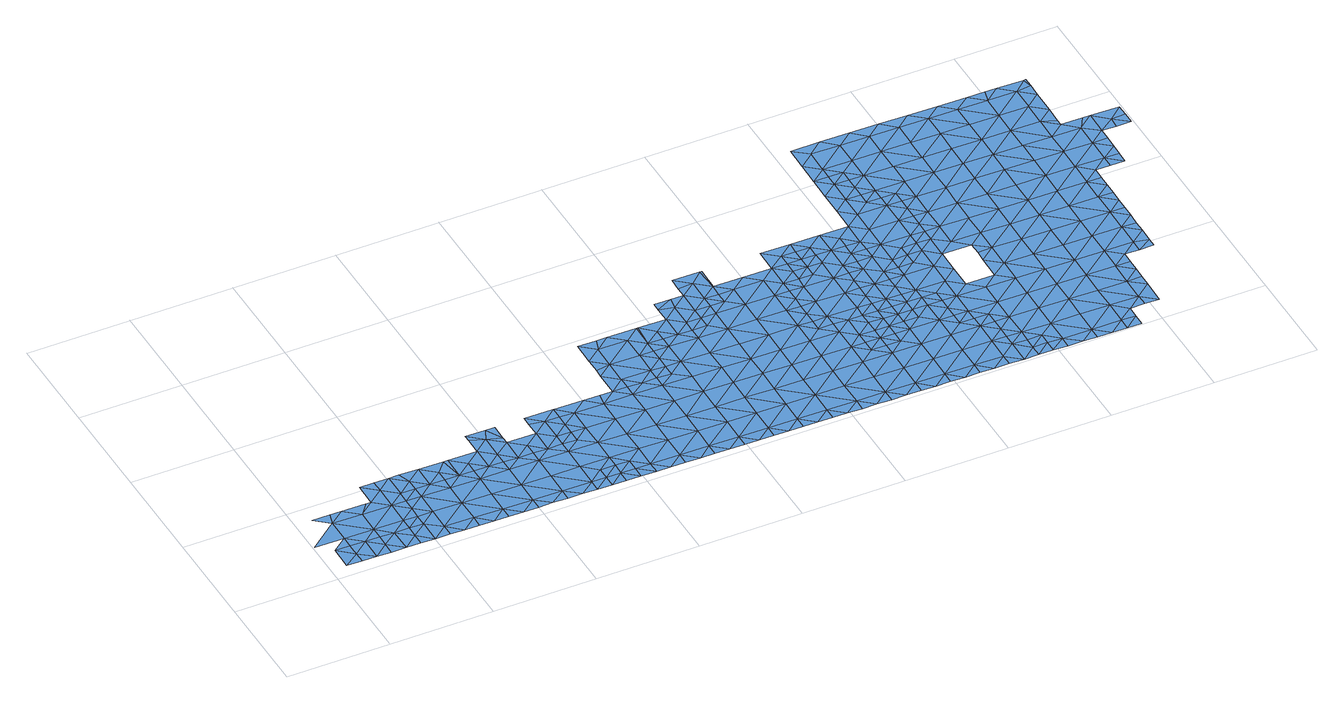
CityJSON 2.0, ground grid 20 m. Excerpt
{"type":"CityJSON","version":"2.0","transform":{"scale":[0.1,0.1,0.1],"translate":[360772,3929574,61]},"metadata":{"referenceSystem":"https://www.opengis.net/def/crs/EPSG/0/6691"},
"CityObjects":{
"waterbody1":{"type":"WaterBody","attributes":{"name":"9","class":"1140","function":"1","WaterBodyRiverFloodingRiskAttribute.description":"5","WaterBodyRiverFloodingRiskAttribute.rankOrg":"2","WaterBodyRiverFloodingRiskAttribute.adminType":"2","WaterBodyRiverFloodingRiskAttribute.scale":"L1"},"geometry":[{"type":"MultiSurface","lod":"1","boundaries":[[[0,1,2]],[[1,3,2]],[[4,0,2]],[[3,5,2]],[[2,6,4]],[[6,2,5]],[[5,7,6]],[[7,5,8]],[[9,6,7]],[[8,10,7]],[[11,9,7]],[[10,11,7]],[[10,12,11]],[[12,10,13]],[[14,11,12]],[[13,15,12]],[[12,16,14]],[[15,16,12]],[[17,16,15]],[[18,17,15]],[[17,19,16]],[[20,19,21]],[[20,16,19]],[[18,22,17]],[[19,23,21]],[[24,21,23]],[[24,25,26]],[[27,19,17]],[[25,24,23]],[[28,17,22]],[[28,27,17]],[[19,27,23]],[[23,29,25]],[[28,22,30]],[[30,31,28]],[[32,23,27]],[[29,23,32]],[[33,27,28]],[[31,33,28]],[[34,29,32]],[[35,32,27]],[[36,33,31]],[[37,34,32]],[[38,35,27]],[[38,27,33]],[[36,39,33]],[[37,32,35]],[[40,38,33]],[[40,33,39]],[[41,37,35]],[[42,41,35]],[[40,39,43]],[[35,38,44]],[[44,38,40]],[[43,45,40]],[[46,35,44]],[[42,35,46]],[[45,47,40]],[[40,47,44]],[[48,42,46]],[[49,46,44]],[[47,50,44]],[[51,48,46]],[[47,45,52]],[[50,49,44]],[[49,51,46]],[[52,53,47]],[[53,54,47]],[[47,54,50]],[[55,51,49]],[[56,49,50]],[[54,56,50]],[[57,55,49]],[[54,53,58]],[[59,57,49]],[[56,59,49]],[[58,60,54]],[[60,61,54]],[[58,62,60]],[[56,54,61]],[[63,57,59]],[[56,64,59]],[[59,65,63]],[[56,61,64]],[[66,65,59]],[[64,66,59]],[[61,67,64]],[[67,68,64]],[[66,69,65]],[[70,69,71]],[[70,65,69]],[[71,72,73]],[[64,74,66]],[[75,76,77]],[[69,72,71]],[[73,72,78]],[[68,75,79]],[[75,77,79]],[[64,68,74]],[[74,80,66]],[[68,79,74]],[[77,81,79]],[[82,78,72]],[[69,66,83]],[[72,69,83]],[[66,80,83]],[[79,81,84]],[[72,85,82]],[[74,86,80]],[[74,79,86]],[[72,83,85]],[[81,87,84]],[[86,79,84]],[[85,88,82]],[[86,89,80]],[[80,90,83]],[[87,91,84]],[[83,90,85]],[[91,92,84]],[[80,89,90]],[[88,85,93]],[[84,94,86]],[[90,95,85]],[[94,89,86]],[[85,95,93]],[[91,96,92]],[[84,92,94]],[[97,90,89]],[[98,93,95]],[[96,99,92]],[[100,89,94]],[[90,97,95]],[[95,101,98]],[[99,102,92]],[[89,100,97]],[[92,103,94]],[[103,100,94]],[[104,95,97]],[[101,95,104]],[[99,105,102]],[[92,102,103]],[[106,97,100]],[[107,101,104]],[[105,108,102]],[[109,106,100]],[[106,104,97]],[[109,100,103]],[[110,107,104]],[[108,111,102]],[[112,103,102]],[[111,112,102]],[[113,111,108]],[[114,104,106]],[[110,104,114]],[[109,103,112]],[[115,116,117]],[[115,110,114]],[[117,110,115]],[[113,118,111]],[[119,120,109]],[[115,121,116]],[[109,112,119]],[[121,122,123]],[[106,109,120]],[[123,116,121]],[[120,124,106]],[[124,115,114]],[[125,112,111]],[[126,111,118]],[[114,106,124]],[[127,122,121]],[[126,125,111]],[[128,121,115]],[[129,127,121]],[[126,118,130]],[[119,112,125]],[[128,129,121]],[[115,124,131]],[[130,132,126]],[[115,131,128]],[[119,125,133]],[[120,119,134]],[[134,119,133]],[[132,135,126]],[[124,136,131]],[[124,120,136]],[[137,129,128]],[[135,138,126]],[[125,138,133]],[[120,134,136]],[[125,126,138]],[[132,139,135]],[[137,128,140]],[[138,141,133]],[[131,136,142]],[[128,131,143]],[[139,144,135]],[[141,145,133]],[[143,131,142]],[[128,143,140]],[[134,133,145]],[[145,146,134]],[[144,147,135]],[[135,147,138]],[[136,134,146]],[[148,140,149]],[[140,143,149]],[[146,150,136]],[[150,143,142]],[[151,147,144]],[[152,148,153]],[[153,148,149]],[[142,136,150]],[[154,149,143]],[[138,147,155]],[[141,138,156]],[[141,157,145]],[[158,153,149]],[[151,159,147]],[[156,138,155]],[[145,160,146]],[[143,150,161]],[[159,162,147]],[[154,143,161]],[[149,154,158]],[[147,162,155]],[[141,156,157]],[[146,163,150]],[[145,157,160]],[[150,163,161]],[[164,165,166]],[[166,158,164]],[[159,167,162]],[[158,154,164]],[[146,160,163]],[[155,162,168]],[[156,155,169]],[[156,170,157]],[[163,171,161]],[[167,172,162]],[[173,165,164]],[[155,168,169]],[[174,164,154]],[[154,161,175]],[[176,163,160]],[[170,177,157]],[[172,178,162]],[[156,169,170]],[[161,171,175]],[[177,176,160]],[[160,157,177]],[[179,180,163]],[[179,163,176]],[[174,154,175]],[[171,163,180]],[[168,162,181]],[[173,164,174]],[[172,182,178]],[[181,162,178]],[[183,184,171]],[[171,180,183]],[[170,169,185]],[[175,171,184]],[[169,168,186]],[[187,176,177]],[[188,189,170]],[[182,190,178]],[[191,192,175]],[[170,185,188]],[[168,181,186]],[[175,184,191]],[[177,170,189]],[[185,169,186]],[[174,175,192]],[[177,193,187]],[[173,174,194]],[[190,195,178]],[[177,189,193]],[[196,185,186]],[[174,192,194]],[[189,197,193]],[[181,178,198]],[[192,199,194]],[[190,200,195]],[[198,178,195]],[[189,201,197]],[[199,192,202]],[[196,186,203]],[[186,181,204]],[[205,193,197]],[[206,194,199]],[[200,207,195]],[[204,181,198]],[[186,204,203]],[[201,208,197]],[[202,209,199]],[[208,205,197]],[[210,209,202]],[[209,206,199]],[[207,211,195]],[[201,212,208]],[[213,198,195]],[[209,214,206]],[[215,216,212]],[[215,203,216]],[[205,208,217]],[[203,204,216]],[[211,213,195]],[[218,204,198]],[[219,211,207]],[[220,212,216]],[[221,216,204]],[[219,222,211]],[[218,198,213]],[[220,216,223]],[[221,204,218]],[[222,224,211]],[[223,216,221]],[[223,225,226]],[[227,218,213]],[[228,224,222]],[[213,211,229]],[[225,223,221]],[[226,230,231]],[[218,232,221]],[[229,211,224]],[[230,226,225]],[[233,234,221]],[[228,235,224]],[[221,234,225]],[[218,227,232]],[[233,221,232]],[[213,229,227]],[[236,230,225]],[[235,237,224]],[[224,237,229]],[[236,225,234]],[[236,238,230]],[[239,232,227]],[[237,240,229]],[[241,227,229]],[[240,241,229]],[[235,242,237]],[[243,239,227]],[[244,243,227]],[[235,245,242]],[[227,241,244]],[[246,237,242]],[[245,247,242]],[[242,248,246]],[[247,245,249]],[[247,248,242]]]}]},
"waterbody2":{"type":"WaterBody","attributes":{"name":"9","class":"1140","function":"1","WaterBodyRiverFloodingRiskAttribute.description":"5","WaterBodyRiverFloodingRiskAttribute.rankOrg":"1","WaterBodyRiverFloodingRiskAttribute.adminType":"2","WaterBodyRiverFloodingRiskAttribute.scale":"L1"},"geometry":[{"type":"MultiSurface","lod":"1","boundaries":[[[250,0,4]],[[251,252,250]],[[4,6,250]],[[253,254,251]],[[255,251,250]],[[6,255,250]],[[256,253,251]],[[255,257,251]],[[6,9,255]],[[251,257,256]],[[9,11,255]],[[258,256,257]],[[259,255,11]],[[259,260,255]],[[260,261,257]],[[258,257,261]],[[257,255,260]],[[11,14,259]],[[14,20,259]],[[260,262,261]],[[16,20,14]],[[261,262,263]],[[20,21,259]],[[259,21,260]],[[21,24,260]],[[263,262,264]],[[24,26,260]],[[260,26,262]],[[26,265,262]],[[264,262,265]],[[266,265,26]],[[266,26,25]],[[267,265,266]],[[25,29,266]],[[268,267,266]],[[29,268,266]],[[269,268,29]],[[269,29,34]],[[270,268,269]],[[34,37,269]],[[270,269,37]],[[270,37,271]],[[272,271,37]],[[272,37,41]],[[41,42,272]],[[273,271,272]],[[273,272,42]],[[274,273,42]],[[274,42,48]],[[274,275,273]],[[273,275,276]],[[276,275,277]],[[48,51,274]],[[274,278,275]],[[277,275,279]],[[278,274,51]],[[280,275,278]],[[279,275,280]],[[55,281,51]],[[282,279,280]],[[278,51,281]],[[55,57,281]],[[283,278,281]],[[283,281,57]],[[63,284,57]],[[57,284,283]],[[283,285,286]],[[284,285,283]],[[286,285,287]],[[63,70,284]],[[65,70,63]],[[70,71,284]],[[284,71,285]],[[287,285,288]],[[71,73,285]],[[73,288,285]],[[288,73,78]]]}]},
"waterbody3":{"type":"WaterBody","attributes":{"name":"9","class":"1140","function":"1","WaterBodyRiverFloodingRiskAttribute.description":"5","WaterBodyRiverFloodingRiskAttribute.rankOrg":"1","WaterBodyRiverFloodingRiskAttribute.adminType":"2","WaterBodyRiverFloodingRiskAttribute.scale":"L1"},"geometry":[{"type":"MultiSurface","lod":"1","boundaries":[[[289,76,290]],[[290,75,68]],[[60,67,61]],[[67,60,290]],[[60,62,290]],[[289,290,62]],[[76,75,290]],[[68,67,290]]]}]},
"waterbody4":{"type":"WaterBody","attributes":{"name":"9","class":"1140","function":"1","WaterBodyRiverFloodingRiskAttribute.description":"5","WaterBodyRiverFloodingRiskAttribute.rankOrg":"1","WaterBodyRiverFloodingRiskAttribute.adminType":"2","WaterBodyRiverFloodingRiskAttribute.scale":"L1"},"geometry":[{"type":"MultiSurface","lod":"1","boundaries":[[[166,165,291]],[[123,122,292]],[[293,165,294]],[[295,296,297]],[[296,295,291]],[[291,158,166]],[[298,299,300]],[[137,148,301]],[[291,295,152]],[[291,152,153]],[[153,158,291]],[[137,140,148]],[[148,152,301]],[[300,301,152]],[[299,301,300]],[[302,298,300]],[[298,302,303]],[[116,123,292]],[[296,293,304]],[[292,122,305]],[[305,306,292]],[[306,305,307]],[[308,306,307]],[[309,306,308]],[[310,308,307]],[[307,311,310]],[[311,307,312]],[[312,307,305]],[[312,305,313]],[[122,313,305]],[[313,122,314]],[[314,122,315]],[[314,315,299]],[[299,315,129]],[[127,129,315]],[[117,116,316]],[[117,107,110]],[[107,117,316]],[[316,101,107]],[[101,316,317]],[[317,316,306]],[[317,306,318]],[[165,293,296]],[[291,165,296]],[[296,304,297]],[[318,306,309]],[[306,316,292]],[[116,292,316]],[[127,315,122]],[[129,301,299]],[[302,300,295]],[[300,152,295]],[[137,301,129]],[[317,318,93]],[[93,98,317]],[[98,101,317]]]}]},
"waterbody5":{"type":"WaterBody","attributes":{"name":"9","class":"1140","function":"1","WaterBodyRiverFloodingRiskAttribute.description":"5","WaterBodyRiverFloodingRiskAttribute.rankOrg":"1","WaterBodyRiverFloodingRiskAttribute.adminType":"2","WaterBodyRiverFloodingRiskAttribute.scale":"L1"},"geometry":[{"type":"MultiSurface","lod":"1","boundaries":[[[201,189,319]],[[201,319,212]],[[185,196,319]],[[196,203,319]],[[215,212,319]],[[188,185,319]],[[189,188,319]],[[319,203,215]]]}]},
"waterbody6":{"type":"WaterBody","attributes":{"name":"9","class":"1140","function":"1","WaterBodyRiverFloodingRiskAttribute.description":"5","WaterBodyRiverFloodingRiskAttribute.rankOrg":"1","WaterBodyRiverFloodingRiskAttribute.adminType":"2","WaterBodyRiverFloodingRiskAttribute.scale":"L1"},"geometry":[{"type":"MultiSurface","lod":"1","boundaries":[[[194,206,320]],[[321,320,214]],[[321,322,320]],[[323,194,320]],[[214,320,206]],[[322,323,320]]]}]},
"waterbody7":{"type":"WaterBody","attributes":{"name":"9","class":"1140","function":"1","WaterBodyRiverFloodingRiskAttribute.description":"5","WaterBodyRiverFloodingRiskAttribute.rankOrg":"1","WaterBodyRiverFloodingRiskAttribute.adminType":"2","WaterBodyRiverFloodingRiskAttribute.scale":"L1"},"geometry":[{"type":"MultiSurface","lod":"1","boundaries":[[[324,325,326]],[[327,176,187]],[[187,193,327]],[[193,324,327]],[[327,324,326]],[[183,180,328]],[[193,205,324]],[[184,328,329]],[[326,330,331]],[[331,329,328]],[[209,332,214]],[[333,334,335]],[[336,334,333]],[[333,337,336]],[[338,339,336]],[[340,338,336]],[[337,340,336]],[[341,205,217]],[[332,209,335]],[[332,335,334]],[[191,184,329]],[[184,183,328]],[[341,325,324]],[[205,341,324]],[[326,325,342]],[[335,209,210]],[[331,333,335]],[[192,191,329]],[[202,192,329]],[[210,202,329]],[[331,210,329]],[[331,335,210]],[[343,333,331]],[[330,343,331]],[[342,330,326]],[[326,331,328]],[[326,328,327]],[[180,327,328]],[[180,179,327]],[[179,176,327]],[[336,339,344]],[[344,334,336]]]}]},
"waterbody8":{"type":"WaterBody","attributes":{"name":"9","class":"1140","function":"1","WaterBodyRiverFloodingRiskAttribute.description":"5","WaterBodyRiverFloodingRiskAttribute.rankOrg":"1","WaterBodyRiverFloodingRiskAttribute.adminType":"2","WaterBodyRiverFloodingRiskAttribute.scale":"L1"},"geometry":[{"type":"MultiSurface","lod":"1","boundaries":[[[345,346,231]],[[345,217,346]],[[226,231,346]],[[226,220,223]],[[220,226,346]],[[208,346,217]],[[212,346,208]],[[212,220,346]]]}]},
"waterbody9":{"type":"WaterBody","attributes":{"name":"9","class":"1140","function":"1","WaterBodyRiverFloodingRiskAttribute.description":"5","WaterBodyRiverFloodingRiskAttribute.rankOrg":"2","WaterBodyRiverFloodingRiskAttribute.adminType":"2","WaterBodyRiverFloodingRiskAttribute.scale":"L1"},"geometry":[{"type":"MultiSurface","lod":"1","boundaries":[[[347,322,321]],[[214,347,321]],[[344,348,334]],[[338,349,339]],[[350,340,351]],[[349,352,353]],[[354,355,350]],[[352,356,353]],[[357,358,356]],[[356,358,353]],[[359,349,353]],[[359,353,360]],[[358,360,353]],[[355,352,350]],[[349,350,352]],[[350,349,340]],[[338,340,349]],[[361,340,337]],[[337,333,361]],[[362,361,330]],[[361,362,351]],[[363,351,362]],[[364,365,366]],[[365,364,367]],[[368,369,359]],[[370,369,368]],[[343,330,361]],[[371,372,231]],[[371,373,372]],[[362,372,373]],[[362,373,363]],[[354,350,351]],[[354,374,355]],[[345,231,372]],[[325,372,362]],[[341,372,325]],[[341,217,372]],[[375,367,364]],[[376,369,370]],[[369,376,339]],[[339,376,348]],[[375,364,377]],[[378,364,366]],[[379,380,368]],[[381,382,368]],[[376,383,348]],[[384,385,359]],[[368,359,385]],[[382,379,368]],[[386,377,364]],[[378,386,364]],[[387,378,366]],[[387,366,380]],[[366,370,380]],[[370,366,388]],[[365,388,366]],[[217,345,372]],[[361,351,340]],[[342,325,362]],[[383,347,334]],[[383,322,347]],[[383,334,348]],[[344,339,348]],[[349,369,339]],[[370,388,376]],[[380,370,368]],[[349,359,369]],[[381,368,385]],[[384,359,360]],[[342,362,330]],[[343,361,333]],[[332,334,347]],[[332,347,214]]]}]},
"waterbody10":{"type":"WaterBody","attributes":{"name":"9","class":"1140","function":"1","WaterBodyRiverFloodingRiskAttribute.description":"5","WaterBodyRiverFloodingRiskAttribute.rankOrg":"1","WaterBodyRiverFloodingRiskAttribute.adminType":"2","WaterBodyRiverFloodingRiskAttribute.scale":"L1"},"geometry":[{"type":"MultiSurface","lod":"1","boundaries":[[[389,390,391]],[[390,392,391]],[[392,390,393]],[[390,394,393]],[[394,390,395]],[[395,396,394]],[[397,398,399]],[[400,394,401]],[[394,400,402]],[[400,403,402]],[[400,404,403]],[[405,403,404]],[[403,405,406]],[[405,407,406]],[[407,405,408]],[[409,407,408]],[[407,409,410]],[[411,410,409]],[[411,412,410]],[[412,411,413]],[[413,411,414]],[[415,414,411]],[[413,414,416]],[[416,417,413]],[[412,413,417]],[[417,367,412]],[[355,374,418]],[[374,419,418]],[[420,419,374]],[[419,420,421]],[[373,421,420]],[[373,371,421]],[[246,422,237]],[[423,424,422]],[[247,425,248]],[[423,426,427]],[[428,429,425]],[[430,431,426]],[[432,433,434]],[[435,436,396]],[[436,401,396]],[[404,401,437]],[[404,437,438]],[[401,436,437]],[[244,241,439]],[[241,422,439]],[[422,241,240]],[[240,237,422]],[[422,424,439]],[[424,440,439]],[[424,441,440]],[[424,442,441]],[[423,442,424]],[[423,427,442]],[[427,443,442]],[[427,426,443]],[[443,426,434]],[[431,434,426]],[[434,433,443]],[[433,444,443]],[[445,444,433]],[[445,446,444]],[[446,447,444]],[[244,439,243]],[[439,440,448]],[[441,449,440]],[[441,442,450]],[[443,451,442]],[[444,451,443]],[[447,452,444]],[[453,452,447]],[[396,454,435]],[[396,395,454]],[[455,456,457]],[[395,390,389]],[[391,392,458]],[[393,459,392]],[[394,402,393]],[[401,404,400]],[[402,403,460]],[[408,405,404]],[[406,460,403]],[[461,406,407]],[[408,404,438]],[[462,408,438]],[[408,462,409]],[[407,410,463]],[[415,409,462]],[[411,409,415]],[[377,410,412]],[[367,375,412]],[[354,351,420]],[[354,420,374]],[[352,355,356]],[[356,355,418]],[[464,418,419]],[[363,373,420]],[[371,231,421]],[[231,230,421]],[[465,234,466]],[[448,243,439]],[[467,468,469]],[[449,470,471]],[[472,473,469]],[[474,475,472]],[[476,474,477]],[[470,478,479]],[[480,481,476]],[[479,478,482]],[[483,480,484]],[[485,486,487]],[[449,441,470]],[[441,450,470]],[[478,470,450]],[[488,489,490]],[[491,488,492]],[[493,459,494]],[[495,493,496]],[[497,495,498]],[[488,491,489]],[[491,499,489]],[[500,490,489]],[[500,489,501]],[[499,501,489]],[[502,503,504]],[[503,505,506]],[[507,505,508]],[[481,480,509]],[[508,510,507]],[[511,509,512]],[[506,504,503]],[[396,401,394]],[[509,480,512]],[[483,512,480]],[[511,510,509]],[[508,509,510]],[[509,508,481]],[[481,508,397]],[[513,514,398]],[[513,515,514]],[[460,516,402]],[[517,516,518]],[[519,517,520]],[[398,514,521]],[[522,399,523]],[[524,523,525]],[[526,525,527]],[[358,357,527]],[[527,357,526]],[[526,524,525]],[[528,524,526]],[[246,248,422]],[[248,423,422]],[[425,423,248]],[[423,425,426]],[[429,426,425]],[[429,430,426]],[[428,425,249]],[[247,249,425]],[[529,434,431]],[[529,432,434]],[[432,529,530]],[[531,469,473]],[[531,467,469]],[[532,464,419]],[[473,533,531]],[[533,473,528]],[[475,474,476]],[[481,475,476]],[[397,475,481]],[[397,399,475]],[[475,399,522]],[[522,472,475]],[[472,522,473]],[[522,523,524]],[[522,524,473]],[[473,524,528]],[[464,528,526]],[[357,464,526]],[[418,464,357]],[[418,357,356]],[[360,358,527]],[[534,360,527]],[[384,360,534]],[[385,384,534]],[[535,385,534]],[[535,536,537]],[[537,538,382]],[[538,378,387]],[[463,410,377]],[[377,386,463]],[[379,382,538]],[[537,382,535]],[[382,381,535]],[[381,385,535]],[[538,380,379]],[[387,380,538]],[[375,377,412]],[[386,378,463]],[[538,463,378]],[[537,463,538]],[[407,463,461]],[[537,461,463]],[[536,461,537]],[[536,406,461]],[[406,536,460]],[[536,516,460]],[[518,516,536]],[[518,536,535]],[[518,535,534]],[[520,517,518]],[[520,518,534]],[[520,534,527]],[[525,520,527]],[[523,520,525]],[[523,519,520]],[[519,523,399]],[[398,521,399]],[[399,521,519]],[[514,519,521]],[[519,514,517]],[[515,517,514]],[[517,515,516]],[[516,515,402]],[[515,393,402]],[[494,459,393]],[[494,393,515]],[[494,515,513]],[[494,513,493]],[[398,493,513]],[[493,398,496]],[[397,496,398]],[[496,397,508]],[[496,508,505]],[[496,505,503]],[[495,496,503]],[[498,495,503]],[[502,498,503]],[[497,491,495]],[[495,491,492]],[[495,492,493]],[[493,492,459]],[[459,539,392]],[[458,392,539]],[[492,539,459]],[[539,492,540]],[[540,492,488]],[[485,487,541]],[[452,453,541]],[[452,541,487]],[[442,451,450]],[[452,451,444]],[[451,452,450]],[[487,450,452]],[[450,487,478]],[[486,478,487]],[[542,478,486]],[[542,482,478]],[[543,482,542]],[[544,482,543]],[[484,482,544]],[[480,482,484]],[[482,480,479]],[[476,479,480]],[[477,479,476]],[[479,477,470]],[[471,470,477]],[[471,477,474]],[[472,471,474]],[[471,472,469]],[[471,469,449]],[[449,469,468]],[[440,449,468]],[[440,468,448]],[[465,466,448]],[[448,466,243]],[[239,243,466]],[[466,232,239]],[[233,232,466]],[[233,466,234]],[[236,234,465]],[[236,465,238]],[[230,238,421]],[[351,363,420]],[[395,455,454]],[[455,395,456]],[[389,456,395]],[[419,421,545]],[[545,465,546]],[[546,465,547]],[[468,467,547]],[[542,548,543]],[[486,549,542]],[[546,547,467]],[[532,545,546]],[[545,532,419]],[[549,548,542]],[[548,549,550]],[[448,468,547]],[[448,547,465]],[[545,238,465]],[[545,421,238]]]}]}
},
"vertices":[
[32,73,6],[31,27,6],[60,49,6],[60,26,6],[60,73,6],[88,26,6],[89,72,6],[117,49,6],[116,25,6],[117,72,6],[145,25,6],[145,71,6],[173,48,6],[173,25,6],[174,71,6],[201,24,6],[202,70,6],[230,47,6],[230,24,6],[231,93,6],[202,93,6],[203,117,6],[258,23,6],[232,139,6],[203,140,6],[232,162,6],[204,163,6],[287,92,6],[287,46,6],[260,162,6],[286,23,6],[315,22,6],[288,138,6],[343,45,6],[289,161,6],[345,137,6],[343,22,6],[317,161,6],[344,91,6],[371,21,6],[400,44,6],[345,161,6],[374,160,6],[400,21,6],[401,90,6],[428,21,6],[402,137,6],[457,43,6],[402,160,6],[458,136,6],[458,89,6],[430,159,6],[456,20,6],[485,20,6],[514,42,6],[459,159,6],[514,89,6],[487,158,6],[513,19,6],[515,135,6],[542,42,6],[542,65,6],[542,19,6],[515,158,6],[571,88,6],[544,157,6],[572,134,6],[571,65,6],[599,64,6],[572,180,6],[544,181,6],[544,204,6],[573,226,6],[545,227,6],[628,87,6],[599,41,6],[598,18,6],[627,17,6],[545,250,6],[627,41,6],[628,133,6],[655,17,6],[602,249,6],[629,179,6],[684,40,6],[630,225,6],[684,86,6],[683,17,6],[634,249,6],[685,132,6],[686,178,6],[712,16,6],[740,39,6],[659,248,6],[741,85,6],[686,225,6],[740,16,6],[742,177,6],[687,248,6],[768,15,6],[742,131,6],[715,247,6],[797,38,6],[798,84,6],[743,224,6],[797,15,6],[799,177,6],[744,247,6],[825,14,6],[798,130,6],[772,246,6],[854,37,6],[854,83,6],[853,14,6],[800,223,6],[801,269,6],[773,293,6],[772,269,6],[882,14,6],[855,130,6],[856,176,6],[801,315,6],[773,339,6],[773,316,6],[857,222,6],[911,82,6],[910,36,6],[802,338,6],[858,314,6],[830,338,6],[910,13,6],[857,268,6],[938,13,6],[912,129,6],[913,175,6],[967,35,6],[913,221,6],[858,337,6],[968,82,6],[967,12,6],[887,337,6],[968,128,6],[914,267,6],[915,313,6],[995,12,6],[969,174,6],[970,220,6],[1024,34,6],[887,360,6],[915,360,6],[971,266,6],[1023,11,6],[887,383,6],[916,383,6],[972,359,6],[1024,81,6],[1025,127,6],[1026,173,6],[944,382,6],[1052,11,6],[1027,219,6],[971,313,6],[1080,34,6],[1027,266,6],[973,405,6],[945,429,6],[944,405,6],[1080,10,6],[1081,80,6],[1082,126,6],[1083,172,6],[1028,312,6],[1108,10,6],[1002,428,6],[1030,404,6],[1029,358,6],[1055,242,6],[1083,218,6],[1137,33,6],[1056,265,6],[1056,288,6],[1138,79,6],[1137,10,6],[1056,311,6],[1057,334,6],[1111,149,6],[1139,125,6],[1084,242,6],[1111,172,6],[1111,195,6],[1165,9,6],[1057,358,6],[1057,381,6],[1112,241,6],[1058,427,6],[1194,32,6],[1139,148,6],[1140,218,6],[1195,78,6],[1086,403,6],[1193,9,6],[1140,194,6],[1086,380,6],[1167,148,6],[1195,124,6],[1140,241,6],[1087,426,6],[1222,8,6],[1168,217,6],[1115,403,6],[1114,380,6],[1251,31,6],[1168,194,6],[1251,77,6],[1115,426,6],[1168,171,6],[1196,170,6],[1169,240,6],[1252,123,6],[1250,8,6],[1196,194,6],[1253,170,6],[1278,7,6],[1225,193,6],[1307,30,6],[1253,216,6],[1225,216,6],[1309,122,6],[1307,7,6],[1308,76,6],[1254,239,6],[1225,239,6],[1281,146,6],[1281,169,6],[1281,192,6],[1335,6,6],[1282,215,6],[1336,53,6],[1282,238,6],[1309,146,6],[1336,76,6],[1337,99,6],[1364,29,6],[1337,145,6],[1337,122,6],[1364,6,6],[1364,52,6],[1392,29,6],[1393,52,6],[1392,6,6],
[61,96,6],[61,142,6],[4,97,6],[67,165,6],[33,165,6],[117,95,6],[90,165,6],[118,141,6],[137,164,6],[174,94,6],[175,140,6],[147,164,6],[176,186,6],[148,210,6],[175,209,6],[204,209,6],[232,185,6],[224,209,6],[261,208,6],[289,185,6],[309,207,6],[318,207,6],[346,184,6],[374,206,6],[402,183,6],[403,229,6],[375,240,6],[375,253,6],[431,205,6],[413,252,6],[431,220,6],[459,182,6],[432,252,6],[488,205,6],[516,181,6],[516,227,6],[488,232,6],[488,251,6],[544,250,6],
[570,18,6],[570,41,6],
[916,406,6],[745,316,6],[942,475,6],[946,475,6],[888,429,6],[917,452,6],[888,450,6],[831,414,6],[831,384,6],[859,407,6],[859,361,6],[863,430,6],[831,430,6],[889,476,6],[745,362,6],[688,317,6],[689,363,6],[660,341,6],[660,313,6],[661,387,6],[696,386,6],[717,386,6],[774,385,6],[776,385,6],[802,361,6],[744,270,6],[687,271,6],[659,294,6],
[1139,171,6],
[1087,449,6],[1115,449,6],[1116,472,6],[1059,473,6],
[1141,264,6],[1169,286,6],[1141,310,6],[1084,265,6],[1085,311,6],[1085,357,6],[1170,333,6],[1142,356,6],[1143,426,6],[1171,379,6],[1172,425,6],[1143,402,6],[1200,402,6],[1199,378,6],[1228,401,6],[1228,424,6],[1228,378,6],[1169,263,6],[1170,310,6],[1171,356,6],[1200,425,6],
[1197,240,6],[1197,217,6],
[1144,449,6],[1200,448,6],[1256,401,6],[1256,354,6],[1227,332,6],[1284,377,6],[1313,400,6],[1255,331,6],[1284,354,6],[1313,377,6],[1341,376,6],[1341,399,6],[1314,446,6],[1342,422,6],[1199,355,6],[1198,309,6],[1226,309,6],[1259,585,6],[1230,563,6],[1258,539,6],[1231,609,6],[1314,492,6],[1257,447,6],[1258,493,6],[1226,262,6],[1197,263,6],[1226,286,6],[1284,331,6],[1259,609,6],[1229,470,6],[1288,608,6],[1287,562,6],[1315,515,6],[1286,516,6],[1343,492,6],[1343,515,6],[1172,471,6],[1342,446,6],[1342,469,6],[1287,585,6],[1287,539,6],[1230,517,6],
[1685,648,6],[1657,626,6],[1685,602,6],[1656,579,6],[1599,580,6],[1600,626,6],[1657,672,6],[1601,673,6],[1596,395,6],[1597,442,6],[1540,396,6],[1543,627,6],[1544,674,6],[1543,581,6],[1487,628,6],[1487,674,6],[1430,629,6],[1429,583,6],[1373,630,6],[1431,675,6],[1374,676,6],[1317,631,6],[1317,677,6],[1260,632,6],[1261,678,6],[1289,701,6],[1346,700,6],[1233,701,6],[1232,655,6],[1312,354,6],[1312,307,6],[1255,308,6],[1254,262,6],[1365,75,6],[1421,74,6],[1422,121,6],[1421,28,6],[1477,27,6],[1478,74,6],[1420,5,6],[1449,5,6],[1477,4,6],[1505,4,6],[1562,26,6],[1563,49,6],[1534,27,6],[1607,696,6],[1573,696,6],[1516,697,6],[1459,698,6],[1365,122,6],[1423,167,6],[1479,166,6],[1479,120,6],[1535,73,6],[1591,72,6],[1591,49,6],[1619,48,6],[1620,95,6],[1366,168,6],[1480,212,6],[1536,165,6],[1535,119,6],[1592,118,6],[1620,118,6],[1629,695,6],[1682,694,6],[1686,676,6],[1686,694,6],[1684,569,6],[1655,533,6],[1486,582,6],[1373,584,6],[1403,699,6],[1316,585,6],[1340,330,6],[1310,215,6],[1309,169,6],[1395,237,6],[1423,213,6],[1424,259,6],[1537,211,6],[1481,258,6],[1482,305,6],[1425,306,6],[1538,304,6],[1539,350,6],[1595,303,6],[1538,258,6],[1594,210,6],[1594,257,6],[1652,302,6],[1596,349,6],[1651,256,6],[1680,302,6],[1680,278,6],[1621,164,6],[1622,187,6],[1593,164,6],[1741,555,6],[1769,531,6],[1797,554,6],[1740,509,6],[1712,532,6],[1655,487,6],[1599,534,6],[1711,486,6],[1654,441,6],[1740,486,6],[1739,462,6],[1768,508,6],[1797,531,6],[1797,508,6],[1739,439,6],[1710,440,6],[1738,416,6],[1682,417,6],[1710,417,6],[1681,394,6],[1653,394,6],[1652,348,6],[1681,371,6],[1681,348,6],[1680,325,6],[1598,488,6],[1541,489,6],[1542,535,6],[1485,536,6],[1484,490,6],[1428,490,6],[1484,443,6],[1427,444,6],[1540,442,6],[1482,351,6],[1483,397,6],[1426,352,6],[1426,398,6],[1369,353,6],[1370,399,6],[1397,329,6],[1534,3,6],[1562,3,6],[1396,283,6],[1339,284,6],[1397,305,6],[1370,445,6],[1371,491,6],[1428,537,6],[1372,538,6],[1315,538,6],[1684,556,6],[1725,555,6],[1621,141,6],[1650,210,6],[1679,232,6],[1679,255,6],[1311,261,6],[1339,238,6],[1367,214,6],[1678,204,6],[1650,186,6],[1678,186,6]
]}
